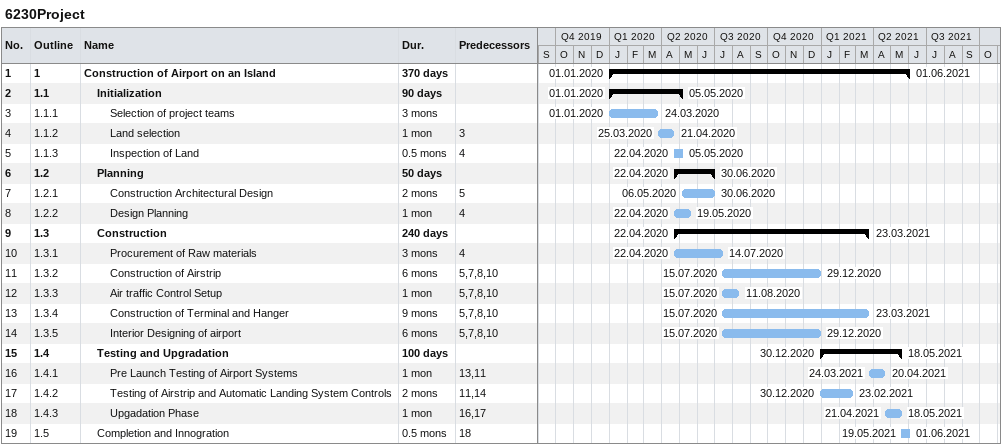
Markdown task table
6230Project

| ID | WBS | Task | Duration | Start | Finish | Predecessors |
|---|---|---|---|---|---|---|
| 1 | 1 | **Construction of Airport on an Island** | 370d | 2020-01-01 | 2021-06-01 |  |
| 2 | 1.1 | **Initialization** | 90d | 2020-01-01 | 2020-05-05 |  |
| 3 | 1.1.1 | Selection of project teams | 3mo | 2020-01-01 | 2020-03-24 |  |
| 4 | 1.1.2 | Land selection | 1mo | 2020-03-25 | 2020-04-21 | 3 |
| 5 | 1.1.3 | Inspection of Land | 0.5mo | 2020-04-22 | 2020-05-05 | 4 |
| 6 | 1.2 | **Planning** | 50d | 2020-04-22 | 2020-06-30 |  |
| 7 | 1.2.1 | Construction Architectural Design | 2mo | 2020-05-06 | 2020-06-30 | 5 |
| 8 | 1.2.2 | Design Planning | 1mo | 2020-04-22 | 2020-05-19 | 4 |
| 9 | 1.3 | **Construction** | 240d | 2020-04-22 | 2021-03-23 |  |
| 10 | 1.3.1 | Procurement of Raw materials | 3mo | 2020-04-22 | 2020-07-14 | 4 |
| 11 | 1.3.2 | Construction of Airstrip | 6mo | 2020-07-15 | 2020-12-29 | 5, 7, 8, 10 |
| 12 | 1.3.3 | Air traffic Control Setup | 1mo | 2020-07-15 | 2020-08-11 | 5, 7, 8, 10 |
| 13 | 1.3.4 | Construction of Terminal and Hanger | 9mo | 2020-07-15 | 2021-03-23 | 5, 7, 8, 10 |
| 14 | 1.3.5 | Interior Designing of airport | 6mo | 2020-07-15 | 2020-12-29 | 5, 7, 8, 10 |
| 15 | 1.4 | **Testing and Upgradation** | 100d | 2020-12-30 | 2021-05-18 |  |
| 16 | 1.4.1 | Pre Launch Testing of Airport Systems | 1mo | 2021-03-24 | 2021-04-20 | 13, 11 |
| 17 | 1.4.2 | Testing of Airstrip and Automatic Landing System Controls | 2mo | 2020-12-30 | 2021-02-23 | 11, 14 |
| 18 | 1.4.3 | Upgadation Phase | 1mo | 2021-04-21 | 2021-05-18 | 16, 17 |
| 19 | 1.5 | Completion and Innogration | 0.5mo | 2021-05-19 | 2021-06-01 | 18 |
